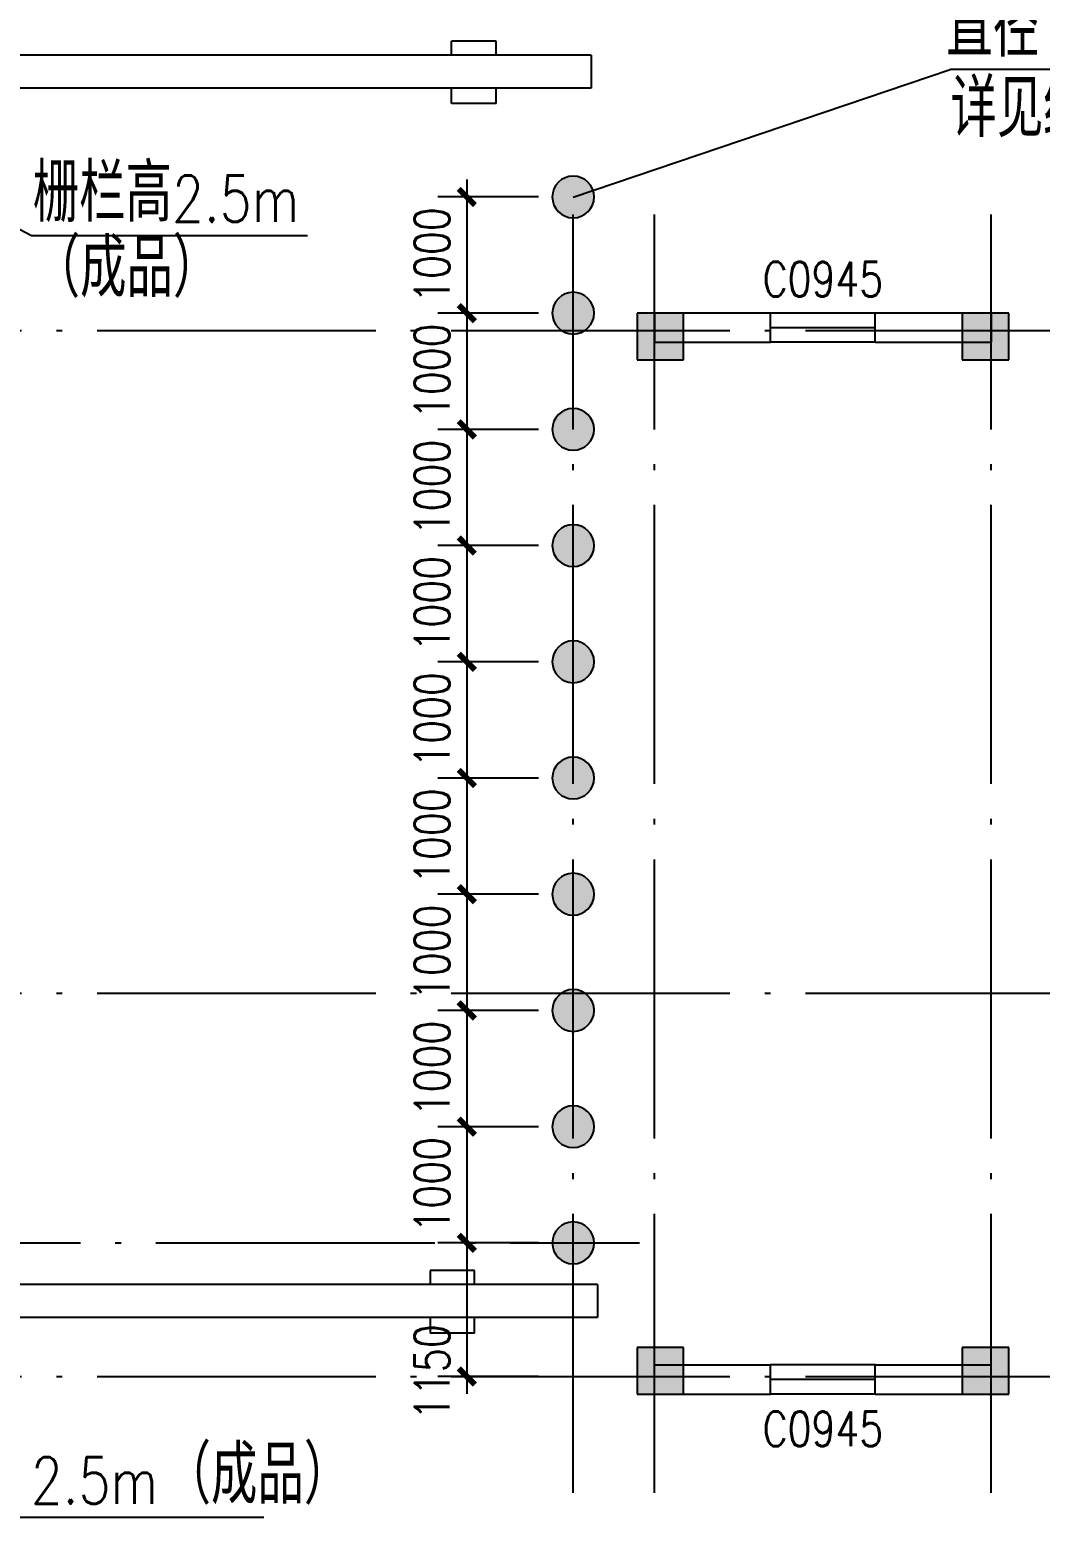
# Model space of a CAD drawing. Extents: x 458975 to 585950, y -118893 to 21149.
# Drawn here: x 485780 to 494481, y -50431 to -37631 of the extents above; entities that cross this region are included whole.
import ezdxf
from ezdxf.enums import TextEntityAlignment as Align

# ---------------------------------------------------------------- set-up
doc = ezdxf.new("R2010")
doc.units = 0
doc.header["$LTSCALE"] = 1000
doc.header["$MEASUREMENT"] = 0
doc.linetypes.add('ACAD_ISO04W100', pattern=[30.5, 24, -3, 0.5, -3])
doc.layers.get('0').update_dxf_attribs({"linetype": 'CONTINUOUS'})
doc.layers.get('DEFPOINTS').update_dxf_attribs({"linetype": 'CONTINUOUS'})
for name, color, linetype in [('COLUMN', 7, 'CONTINUOUS'), ('DOTE', 1, 'ACAD_ISO04W100'), ('LEVL', 3, 'CONTINUOUS'), ('PUB_DIM', 3, 'CONTINUOUS'), ('PUB_TEXT', 7, 'CONTINUOUS'), ('SOLID_HATCH', 251, 'CONTINUOUS'), ('WALL', 151, 'CONTINUOUS'), ('WINDOW', 2, 'CONTINUOUS'), ('WINDOW_TEXT', 7, 'CONTINUOUS'), ('出入口设备布置图层', 1, 'CONTINUOUS')]:
    doc.layers.add(name, color=color, linetype=linetype)
doc.styles.add('-HZTXTSIMPLEX', font='SIMPLEX.shx', dxfattribs={"width": 0.8, "bigfont": 'HZTXT.shx'})
doc.styles.add('_SIMPLEX', font='simplex.shx', dxfattribs={"width": 0.6})
doc.styles.add('dim_font', font='SIMPLEX.shx', dxfattribs={"width": 0.8})
doc.dimstyles.new('DIMN', dxfattribs={"dimtxt": 300, "dimasz": 100, "dimexe": 250, "dimexo": 300, "dimgap": 0, "dimtad": 0, "dimdec": 0, "dimzin": 0, "dimdsep": 46, "dimtxsty": 'dim_font', "dimblk": 'ARCHTICK', "dimcen": 0.09, "dimdle": 150, "dimclrt": 7, "dimazin": 0, "dimtfac": 1, "dimtdec": 0, "dimtix": 1, "dimtmove": 2, "dimatfit": 3, "dimfxl": 1, "dimtvp": 1, "dimtolj": 1, "dimtzin": 0, "dimarcsym": 0})

# ---------------------------------------------------------------- blocks, each defined once
blk = doc.blocks.new('水泥柱')
at = {"layer": '出入口设备布置图层'}
blk.add_hatch(color=8, dxfattribs=at).paths.add_polyline_path([(383266.4, 120372.5, 1), (383506.4, 120372.5, 1)])
at = {"layer": '出入口设备布置图层', "color": 8}
blk.add_circle((383386.4, 120372.5), 120, dxfattribs=at)
blk.add_circle((383386.4, 120372.5), 120, dxfattribs=at)
blk = doc.blocks.new('_B14QBU')
for p, q in [((-0.5, 0.5), (0.5, 0.5)), ((-0.5, 0), (0.5, 0)), ((-0.5, -0.5), (0.5, -0.5))]:
    blk.add_line(p, q)
blk = doc.blocks.new('_archtick')
at = {"const_width": 0.5}
blk.add_lwpolyline([(-0.7, -0.7), (0.7, 0.7)], dxfattribs=at)
blk = doc.blocks.new('*D116')
at = {"layer": 'DEFPOINTS', "color": 0, "transparency": 16777216}
for p in [(490459, -39070), (489543, -40070), (490459, -40070)]:
    blk.add_point(p, dxfattribs=at)
at = {"layer": 'PUB_DIM', "color": 0, "lineweight": -2, "transparency": 16777216}
for p, q in [((489543, -38920), (489543, -40220)), ((490159, -39070), (489293, -39070)), ((490159, -40070), (489293, -40070))]:
    blk.add_line(p, q, dxfattribs=at)
at = {"layer": 'PUB_DIM', "color": 0, "lineweight": -2, "transparency": 16777216, "xscale": 100, "yscale": 100, "zscale": 100}
for p, rotation in [((489543, -39070), 90), ((489543, -40070), 270)]:
    blk.add_blockref('_archtick', p, dxfattribs=dict(at, rotation=rotation))
at = {"layer": 'PUB_DIM', "color": 7, "transparency": 16777216, "insert": (489243, -39570), "char_height": 300, "attachment_point": 5, "rotation": 90, "style": 'dim_font'}
blk.add_mtext('\\A1;1000', dxfattribs=at)
blk = doc.blocks.new('*D117')
at = {"layer": 'DEFPOINTS', "color": 0, "transparency": 16777216}
for p in [(490459, -40070), (489543, -41070), (490459, -41070)]:
    blk.add_point(p, dxfattribs=at)
at = {"layer": 'PUB_DIM', "color": 0, "lineweight": -2, "transparency": 16777216}
for p, q in [((489543, -39920), (489543, -41220)), ((490159, -40070), (489293, -40070)), ((490159, -41070), (489293, -41070))]:
    blk.add_line(p, q, dxfattribs=at)
at = {"layer": 'PUB_DIM', "color": 0, "lineweight": -2, "transparency": 16777216, "xscale": 100, "yscale": 100, "zscale": 100}
for p, rotation in [((489543, -40070), 90), ((489543, -41070), 270)]:
    blk.add_blockref('_archtick', p, dxfattribs=dict(at, rotation=rotation))
at = {"layer": 'PUB_DIM', "color": 7, "transparency": 16777216, "insert": (489243, -40570), "char_height": 300, "attachment_point": 5, "rotation": 90, "style": 'dim_font'}
blk.add_mtext('\\A1;1000', dxfattribs=at)
blk = doc.blocks.new('*D118')
at = {"layer": 'DEFPOINTS', "color": 0, "transparency": 16777216}
for p in [(490459, -41070), (489543, -42070), (490459, -42070)]:
    blk.add_point(p, dxfattribs=at)
at = {"layer": 'PUB_DIM', "color": 0, "lineweight": -2, "transparency": 16777216}
for p, q in [((489543, -40920), (489543, -42220)), ((490159, -41070), (489293, -41070)), ((490159, -42070), (489293, -42070))]:
    blk.add_line(p, q, dxfattribs=at)
at = {"layer": 'PUB_DIM', "color": 0, "lineweight": -2, "transparency": 16777216, "xscale": 100, "yscale": 100, "zscale": 100}
for p, rotation in [((489543, -41070), 90), ((489543, -42070), 270)]:
    blk.add_blockref('_archtick', p, dxfattribs=dict(at, rotation=rotation))
at = {"layer": 'PUB_DIM', "color": 7, "transparency": 16777216, "insert": (489243, -41570), "char_height": 300, "attachment_point": 5, "rotation": 90, "style": 'dim_font'}
blk.add_mtext('\\A1;1000', dxfattribs=at)
blk = doc.blocks.new('*D119')
at = {"layer": 'DEFPOINTS', "color": 0, "transparency": 16777216}
for p in [(490459, -42070), (489543, -43070), (490459, -43070)]:
    blk.add_point(p, dxfattribs=at)
at = {"layer": 'PUB_DIM', "color": 0, "lineweight": -2, "transparency": 16777216}
for p, q in [((489543, -41920), (489543, -43220)), ((490159, -42070), (489293, -42070)), ((490159, -43070), (489293, -43070))]:
    blk.add_line(p, q, dxfattribs=at)
at = {"layer": 'PUB_DIM', "color": 0, "lineweight": -2, "transparency": 16777216, "xscale": 100, "yscale": 100, "zscale": 100}
for p, rotation in [((489543, -42070), 90), ((489543, -43070), 270)]:
    blk.add_blockref('_archtick', p, dxfattribs=dict(at, rotation=rotation))
at = {"layer": 'PUB_DIM', "color": 7, "transparency": 16777216, "insert": (489243, -42570), "char_height": 300, "attachment_point": 5, "rotation": 90, "style": 'dim_font'}
blk.add_mtext('\\A1;1000', dxfattribs=at)
blk = doc.blocks.new('*D120')
at = {"layer": 'DEFPOINTS', "color": 0, "transparency": 16777216}
for p in [(490459, -43070), (489543, -44070), (490459, -44070)]:
    blk.add_point(p, dxfattribs=at)
at = {"layer": 'PUB_DIM', "color": 0, "lineweight": -2, "transparency": 16777216}
for p, q in [((489543, -42920), (489543, -44220)), ((490159, -43070), (489293, -43070)), ((490159, -44070), (489293, -44070))]:
    blk.add_line(p, q, dxfattribs=at)
at = {"layer": 'PUB_DIM', "color": 0, "lineweight": -2, "transparency": 16777216, "xscale": 100, "yscale": 100, "zscale": 100}
for p, rotation in [((489543, -43070), 90), ((489543, -44070), 270)]:
    blk.add_blockref('_archtick', p, dxfattribs=dict(at, rotation=rotation))
at = {"layer": 'PUB_DIM', "color": 7, "transparency": 16777216, "insert": (489243, -43570), "char_height": 300, "attachment_point": 5, "rotation": 90, "style": 'dim_font'}
blk.add_mtext('\\A1;1000', dxfattribs=at)
blk = doc.blocks.new('*D121')
at = {"layer": 'DEFPOINTS', "color": 0, "transparency": 16777216}
for p in [(490459, -44070), (489543, -45070), (490459, -45070)]:
    blk.add_point(p, dxfattribs=at)
at = {"layer": 'PUB_DIM', "color": 0, "lineweight": -2, "transparency": 16777216}
for p, q in [((489543, -43920), (489543, -45220)), ((490159, -44070), (489293, -44070)), ((490159, -45070), (489293, -45070))]:
    blk.add_line(p, q, dxfattribs=at)
at = {"layer": 'PUB_DIM', "color": 0, "lineweight": -2, "transparency": 16777216, "xscale": 100, "yscale": 100, "zscale": 100}
for p, rotation in [((489543, -44070), 90), ((489543, -45070), 270)]:
    blk.add_blockref('_archtick', p, dxfattribs=dict(at, rotation=rotation))
at = {"layer": 'PUB_DIM', "color": 7, "transparency": 16777216, "insert": (489243, -44570), "char_height": 300, "attachment_point": 5, "rotation": 90, "style": 'dim_font'}
blk.add_mtext('\\A1;1000', dxfattribs=at)
blk = doc.blocks.new('*D122')
at = {"layer": 'DEFPOINTS', "color": 0, "transparency": 16777216}
for p in [(490459, -45070), (489543, -46070), (490459, -46070)]:
    blk.add_point(p, dxfattribs=at)
at = {"layer": 'PUB_DIM', "color": 0, "lineweight": -2, "transparency": 16777216}
for p, q in [((489543, -44920), (489543, -46220)), ((490159, -45070), (489293, -45070)), ((490159, -46070), (489293, -46070))]:
    blk.add_line(p, q, dxfattribs=at)
at = {"layer": 'PUB_DIM', "color": 0, "lineweight": -2, "transparency": 16777216, "xscale": 100, "yscale": 100, "zscale": 100}
for p, rotation in [((489543, -45070), 90), ((489543, -46070), 270)]:
    blk.add_blockref('_archtick', p, dxfattribs=dict(at, rotation=rotation))
at = {"layer": 'PUB_DIM', "color": 7, "transparency": 16777216, "insert": (489243, -45570), "char_height": 300, "attachment_point": 5, "rotation": 90, "style": 'dim_font'}
blk.add_mtext('\\A1;1000', dxfattribs=at)
blk = doc.blocks.new('*D123')
at = {"layer": 'DEFPOINTS', "color": 0, "transparency": 16777216}
for p in [(490459, -46070), (489543, -47070), (490459, -47070)]:
    blk.add_point(p, dxfattribs=at)
at = {"layer": 'PUB_DIM', "color": 0, "lineweight": -2, "transparency": 16777216}
for p, q in [((489543, -45920), (489543, -47220)), ((490159, -46070), (489293, -46070)), ((490159, -47070), (489293, -47070))]:
    blk.add_line(p, q, dxfattribs=at)
at = {"layer": 'PUB_DIM', "color": 0, "lineweight": -2, "transparency": 16777216, "xscale": 100, "yscale": 100, "zscale": 100}
for p, rotation in [((489543, -46070), 90), ((489543, -47070), 270)]:
    blk.add_blockref('_archtick', p, dxfattribs=dict(at, rotation=rotation))
at = {"layer": 'PUB_DIM', "color": 7, "transparency": 16777216, "insert": (489243, -46570), "char_height": 300, "attachment_point": 5, "rotation": 90, "style": 'dim_font'}
blk.add_mtext('\\A1;1000', dxfattribs=at)
blk = doc.blocks.new('*D124')
at = {"layer": 'DEFPOINTS', "color": 0, "transparency": 16777216}
for p in [(490459, -47070), (489543, -48070), (490459, -48070)]:
    blk.add_point(p, dxfattribs=at)
at = {"layer": 'PUB_DIM', "color": 0, "lineweight": -2, "transparency": 16777216}
for p, q in [((489543, -46920), (489543, -48220)), ((490159, -47070), (489293, -47070)), ((490159, -48070), (489293, -48070))]:
    blk.add_line(p, q, dxfattribs=at)
at = {"layer": 'PUB_DIM', "color": 0, "lineweight": -2, "transparency": 16777216, "xscale": 100, "yscale": 100, "zscale": 100}
for p, rotation in [((489543, -47070), 90), ((489543, -48070), 270)]:
    blk.add_blockref('_archtick', p, dxfattribs=dict(at, rotation=rotation))
at = {"layer": 'PUB_DIM', "color": 7, "transparency": 16777216, "insert": (489243, -47570), "char_height": 300, "attachment_point": 5, "rotation": 90, "style": 'dim_font'}
blk.add_mtext('\\A1;1000', dxfattribs=at)
blk = doc.blocks.new('*D126')
at = {"layer": 'DEFPOINTS', "color": 0, "transparency": 16777216}
for p in [(490459, -48070), (489543, -49220), (490459, -49220)]:
    blk.add_point(p, dxfattribs=at)
at = {"layer": 'PUB_DIM', "color": 0, "lineweight": -2, "transparency": 16777216}
for p, q in [((489543, -47920), (489543, -49370)), ((490159, -48070), (489293, -48070)), ((490159, -49220), (489293, -49220))]:
    blk.add_line(p, q, dxfattribs=at)
at = {"layer": 'PUB_DIM', "color": 0, "lineweight": -2, "transparency": 16777216, "xscale": 100, "yscale": 100, "zscale": 100}
for p, rotation in [((489543, -48070), 90), ((489543, -49220), 270)]:
    blk.add_blockref('_archtick', p, dxfattribs=dict(at, rotation=rotation))
at = {"layer": 'PUB_DIM', "color": 7, "transparency": 16777216, "insert": (489243, -49182), "char_height": 300, "attachment_point": 5, "rotation": 90, "style": 'dim_font'}
blk.add_mtext('\\A1;1150', dxfattribs=at)
blk = doc.blocks.new('_FZH')
for p, q in [((-0.5, 0.5), (-0.5, -0.5)), ((0.5, 0.5), (-0.5, 0.5)), ((0.5, -0.5), (0.5, 0.5)), ((-0.5, -0.5), (0.5, -0.5))]:
    blk.add_line(p, q)
at = {"layer": 'SOLID_HATCH'}
blk.add_solid([(0.5, 0.5), (0.5, -0.5), (-0.5, 0.5), (-0.5, -0.5)], dxfattribs=at)

msp = doc.modelspace()

# ---------------------------------------------------------------- linework, layer by layer
for p, q in [((489794.4, -37728.5), (489411.7, -37728.5)), ((489411.7, -37843.4), (489411.7, -37728.5)), ((489794.4, -37850.2), (489794.4, -37728.5)), ((490612.8, -37850.2), (484735.7, -37850.2)), ((490612.8, -37850.2), (490612.8, -38132.8)), ((490612.8, -38132.8), (484735.7, -38132.8)), ((489411.7, -38267.4), (489411.7, -38132.8)), ((489794.4, -38267.4), (489794.4, -38132.8)), ((489794.4, -38267.4), (489411.7, -38267.4)), ((489610.5, -48307.4), (489227.8, -48307.4)), ((489227.8, -48307.4), (489227.8, -48422.2)), ((489610.5, -48429.1), (489610.5, -48307.4)), ((490669.7, -48429.1), (484792.6, -48429.1)), ((490669.7, -48429.1), (490669.7, -48711.7)), ((490669.7, -48711.7), (484792.6, -48711.7)), ((489227.8, -48711.7), (489227.8, -48846.2)), ((489610.5, -48846.2), (489610.5, -48711.7)), ((489610.5, -48846.2), (489227.8, -48846.2))]:
    msp.add_line(p, q)
at = {"layer": 'DOTE', "ltscale": 0.1}
for p, q in [((490459, -50220.4), (490459, -39220.4)), ((491159, -50220.4), (491159, -39220.4)), ((494059, -50220.4), (494059, -39220.4)), ((468059, -40220.4), (495459, -40220.4)), ((468059, -45920.4), (495459, -45920.4)), ((483816.7, -48070.2), (491031.1, -48070.2)), ((468059, -49220.4), (495459, -49220.4))]:
    msp.add_line(p, q, dxfattribs=at)
at = {"layer": 'LEVL'}
for p, q in [((490459, -39071.2), (493703.6, -37973.1)), ((500365, -37973.1), (493703.6, -37973.1)), ((483659, -38276.1), (485795.5, -39401.4)), ((485795.5, -39401.4), (488169.9, -39401.4)), ((484579.4, -50430.8), (487794.9, -50430.8))]:
    msp.add_line(p, q, dxfattribs=at)
at = {"layer": 'WALL'}
for p, q in [((492159, -40070.4), (491159, -40070.4)), ((491159, -40070.4), (491159, -40320.4)), ((492159, -40320.4), (492159, -40070.4)), ((494059, -40070.4), (493059, -40070.4)), ((493059, -40320.4), (493059, -40070.4)), ((494059, -40070.4), (494059, -40320.4)), ((491159, -40320.4), (492159, -40320.4)), ((493059, -40320.4), (494059, -40320.4)), ((491159, -49370.4), (491159, -49120.4)), ((491159, -49120.4), (492159, -49120.4)), ((492159, -49370.4), (492159, -49120.4)), ((493059, -49370.4), (493059, -49120.4)), ((493059, -49120.4), (494059, -49120.4)), ((494059, -49370.4), (494059, -49120.4)), ((491159, -49370.4), (492159, -49370.4)), ((493059, -49370.4), (494059, -49370.4))]:
    msp.add_line(p, q, dxfattribs=at)

# ---------------------------------------------------------------- block references
at = {"layer": 'COLUMN', "xscale": 400, "yscale": 400, "zscale": 400}
for p in [(491209, -40270.4), (494009, -40270.4), (491209, -49170.4), (494009, -49170.4)]:
    msp.add_blockref('_FZH', p, dxfattribs=at)
at = {"layer": 'WINDOW'}
ref = msp.add_blockref('_B14QBU', (492609, -40195.4), dxfattribs=dict(at, xscale=900, yscale=250, zscale=4500, rotation=180))
ref.add_attrib('A', 'C0945', dxfattribs={"layer": 'WINDOW_TEXT', "height": 300, "style": '_SIMPLEX', "width": 0.8, "flags": 8}).set_placement((492609, -39777.5), align=Align.MIDDLE)
ref = msp.add_blockref('_B14QBU', (492609, -49245.4), dxfattribs=dict(at, xscale=900, yscale=250, zscale=4500, rotation=180))
ref.add_attrib('A', 'C0945', dxfattribs={"layer": 'WINDOW_TEXT', "height": 300, "style": '_SIMPLEX', "width": 0.8, "flags": 8}).set_placement((492609, -49670.4), align=Align.MIDDLE)
at = {"layer": '出入口设备布置图层', "xscale": -1.5, "yscale": 1.5, "zscale": 1.5}
for p in [(1065538.6, -219628.9), (1065538.6, -220628.9), (1065538.6, -221628.9), (1065538.6, -222628.9), (1065538.6, -223628.9), (1065538.6, -224628.9), (1065538.6, -225628.9), (1065538.6, -226628.9), (1065538.6, -227628.9), (1065538.6, -228628.9)]:
    msp.add_blockref('水泥柱', p, dxfattribs=at)

# ---------------------------------------------------------------- texts
at = {"layer": 'PUB_TEXT', "style": '-HZTXTSIMPLEX', "width": 0.8}
for s, height, p in [('直径', 500, (493671.2, -37864.1)), ('详见结施', 500, (493707.3, -38556.2)), ('栅栏高', 500, (485805.1, -39284.6)), ('2.5m', 400, (487005.1, -39284.6)), ('（成品）', 500, (485812.9, -39930.5)), ('（成品）', 500, (486940.2, -50314)), ('2.5m', 400, (485789, -50314))]:
    msp.add_text(s, height=height, dxfattribs=at).set_placement(p)

# ---------------------------------------------------------------- dimensions: what is measured, and where the dimension line sits
at = {"layer": 'PUB_DIM'}
for base, p1, p2, picture, middle in [((489542.8, -40070.2), (490459, -39070.2), (490459, -40070.2), '*D116', (489242.8, -39570.2)), ((489542.8, -41070.2), (490459, -40070.2), (490459, -41070.2), '*D117', (489242.8, -40570.2)), ((489542.8, -42070.2), (490459, -41070.2), (490459, -42070.2), '*D118', (489242.8, -41570.2)), ((489542.8, -43070.2), (490459, -42070.2), (490459, -43070.2), '*D119', (489242.8, -42570.2)), ((489542.8, -44070.2), (490459, -43070.2), (490459, -44070.2), '*D120', (489242.8, -43570.2)), ((489542.8, -45070.2), (490459, -44070.2), (490459, -45070.2), '*D121', (489242.8, -44570.2)), ((489542.8, -46070.2), (490459, -45070.2), (490459, -46070.2), '*D122', (489242.8, -45570.2)), ((489542.8, -47070.2), (490459, -46070.2), (490459, -47070.2), '*D123', (489242.8, -46570.2)), ((489542.8, -48070.2), (490459, -47070.2), (490459, -48070.2), '*D124', (489242.8, -47570.2))]:
    dim = msp.add_linear_dim(base=base, p1=p1, p2=p2, angle=270, dimstyle='DIMN', dxfattribs=at)
    dim.commit()
    dim.dimension.update_dxf_attribs({"geometry": picture, "text_midpoint": middle})
dim = msp.add_linear_dim(base=(489542.8, -49220.4), p1=(490459, -48070.2), p2=(490459, -49220.4), angle=270.00001, dimstyle='DIMN', dxfattribs=at)
dim.commit()
dim.dimension.update_dxf_attribs({"geometry": '*D126', "text_midpoint": (489242.8, -49182.3), "dimtype": 160})

doc.saveas('drawing.dxf')
